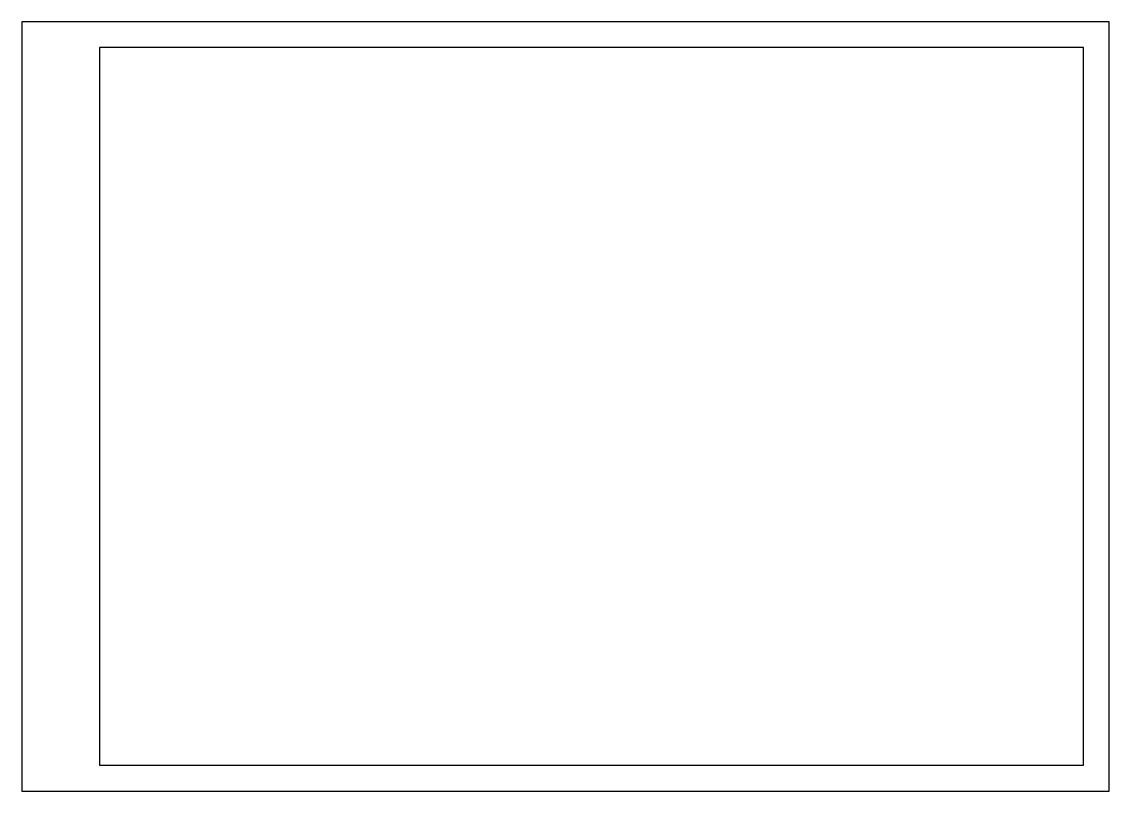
# Paper-space layout 'Presentación2' of a CAD drawing. Header units: millimetres. Extents: x -8 to 412, y -20 to 277.
import ezdxf

# ---------------------------------------------------------------- set-up
doc = ezdxf.new("R2010")
doc.units = ezdxf.units.MM

psp = doc.layouts.new('Presentación2')

# ---------------------------------------------------------------- linework, layer by layer
for p, q in [((-7.58, 276.73), (-7.58, -20.27)), ((412.42, 276.73), (-7.58, 276.73)), ((412.42, -20.27), (412.42, 276.73)), ((402.42, 266.73), (22.42, 266.73)), ((22.42, 266.73), (22.42, -10.27)), ((402.42, -10.27), (402.42, 266.73)), ((22.42, -10.27), (402.42, -10.27)), ((-7.58, -20.27), (412.42, -20.27))]:
    psp.add_line(p, q)

doc.saveas('drawing.dxf')
